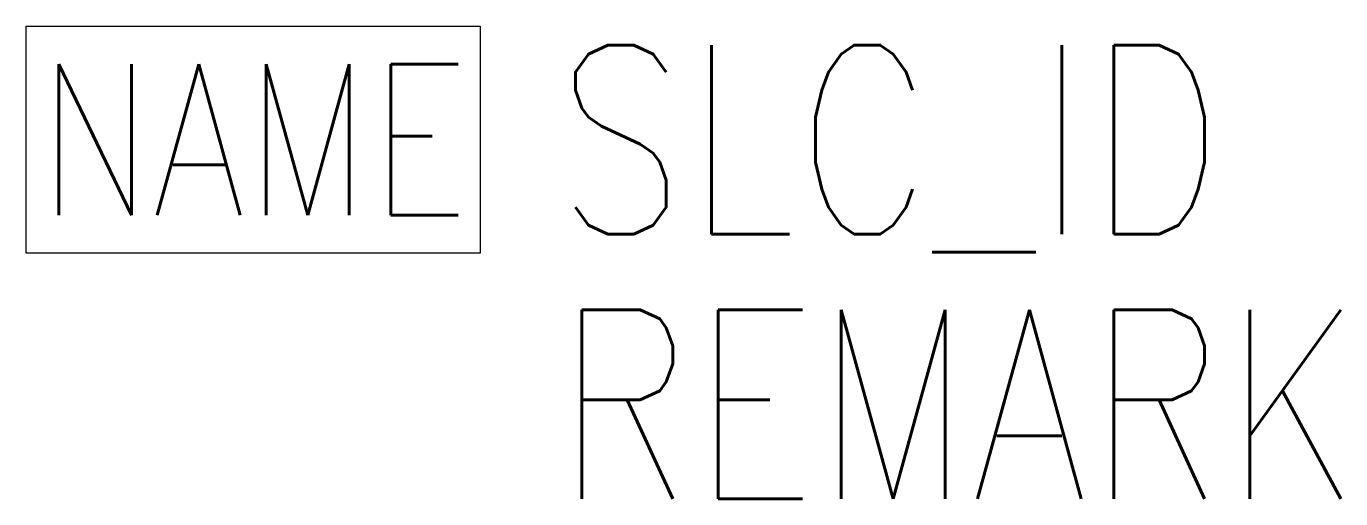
# Model space of a CAD drawing. Header units: millimetres. Extents: x -300 to 1437, y -487 to 138.
import ezdxf
from ezdxf.enums import TextEntityAlignment as Align

# ---------------------------------------------------------------- set-up
doc = ezdxf.new("R2010")
doc.units = ezdxf.units.MM
doc.header["$LTSCALE"] = 50
for name, color, linetype in [('LG_SLC', 7, 'CONTINUOUS'), ('LG_TEXT_SLC_id', 7, 'CONTINUOUS'), ('LG_TEXT_SLC_remark', 7, 'CONTINUOUS')]:
    doc.layers.add(name, color=color, linetype=linetype)
doc.styles.add('ROMANS', font='romans.shx', dxfattribs={"width": 0.8})

msp = doc.modelspace()

# ---------------------------------------------------------------- linework, layer by layer
at = {"layer": 'LG_SLC', "linetype": 'Continuous'}
msp.add_lwpolyline([(300, -162), (-300, -162), (-300, 138), (300, 138)], close=True, dxfattribs=at)

# ---------------------------------------------------------------- texts
at = {"layer": 'LG_SLC', "linetype": 'Continuous', "style": 'ROMANS', "width": 0.8}
msp.add_attdef('NAME', text='SLC', height=200, dxfattribs=at).set_placement((0, -12), align=Align.MIDDLE_CENTER)
at = {"layer": 'LG_TEXT_SLC_id', "style": 'ROMANS', "width": 0.8}
msp.add_attdef('SLC_ID', (400, -137), 'AAAA.ZZ.SS.A??', height=250, dxfattribs=at)
at = {"layer": 'LG_TEXT_SLC_remark', "style": 'ROMANS', "width": 0.8}
msp.add_attdef('REMARK', (400, -487), '', height=250, dxfattribs=at)

doc.saveas('drawing.dxf')
